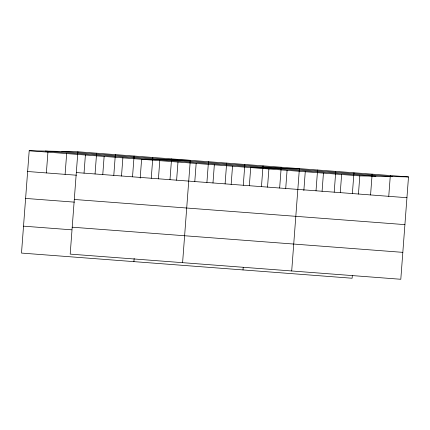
<?xml version="1.0" encoding="UTF-8"?>
<svg xmlns="http://www.w3.org/2000/svg" width="430" height="430" viewBox="0 0 430 430"><rect width="100%" height="100%" fill="white"/><g stroke="black" fill="none" stroke-linecap="round" stroke-linejoin="round"><path stroke-width="0.64" d="M77.878 151.763L70.187 254.114L400.803 279.274L408.5 176.924L77.878 151.763L29.197 150.726L21.5 253.076L352.122 278.237L352.31 275.673M46.37 172.935L47.929 152.15M65.102 174.36L66.666 153.575M84.033 173.188L85.403 155.004M95.052 173.973L96.616 153.193M102.77 174.612L104.135 156.429M113.789 175.397L115.353 154.617M121.502 176.037L122.872 157.853M132.526 176.821L134.085 156.042M133.913 261.628L134.149 258.425M140.191 178.111L141.604 159.283L190.291 160.32L182.594 262.671M151.258 178.251L152.822 157.466M158.423 178.848L159.788 160.664M169.995 179.675L171.554 158.896M176.606 180.229L177.977 162.046M194.79 181.616L196.161 163.432M206.911 182.487L208.475 161.701M212.974 182.997L214.344 164.814M225.094 183.868L226.658 163.088M231.157 184.384L232.528 166.2M243.283 185.255L244.842 164.47M243.014 269.933L243.208 267.369M249.341 185.765L250.712 167.582L299.398 168.625L291.701 270.97M261.467 186.636L263.026 165.856M267.53 187.152L268.895 168.969M279.65 188.023L281.209 167.238M285.713 188.533L287.079 170.35M303.849 190.571L305.262 171.737M316.018 190.786L317.582 170.006M322.081 191.302L323.446 173.118M334.201 192.172L335.765 171.393M340.264 192.688L341.63 174.505M352.385 193.554L353.949 172.774M358.448 194.07L359.813 175.886L408.5 176.924M370.569 194.94L372.133 174.161M388.752 196.322L390.316 175.542M61.812 151.424L392.434 176.585M45.263 151.07L375.879 176.23M29.197 150.726L359.813 175.886M76.32 172.548L406.936 197.709M27.633 171.505L76.475 175.225M74.293 199.466L404.915 224.627M25.607 198.424L74.454 202.143M72.208 227.196L402.829 252.356M23.526 226.158L71.703 229.824"/></g></svg>
